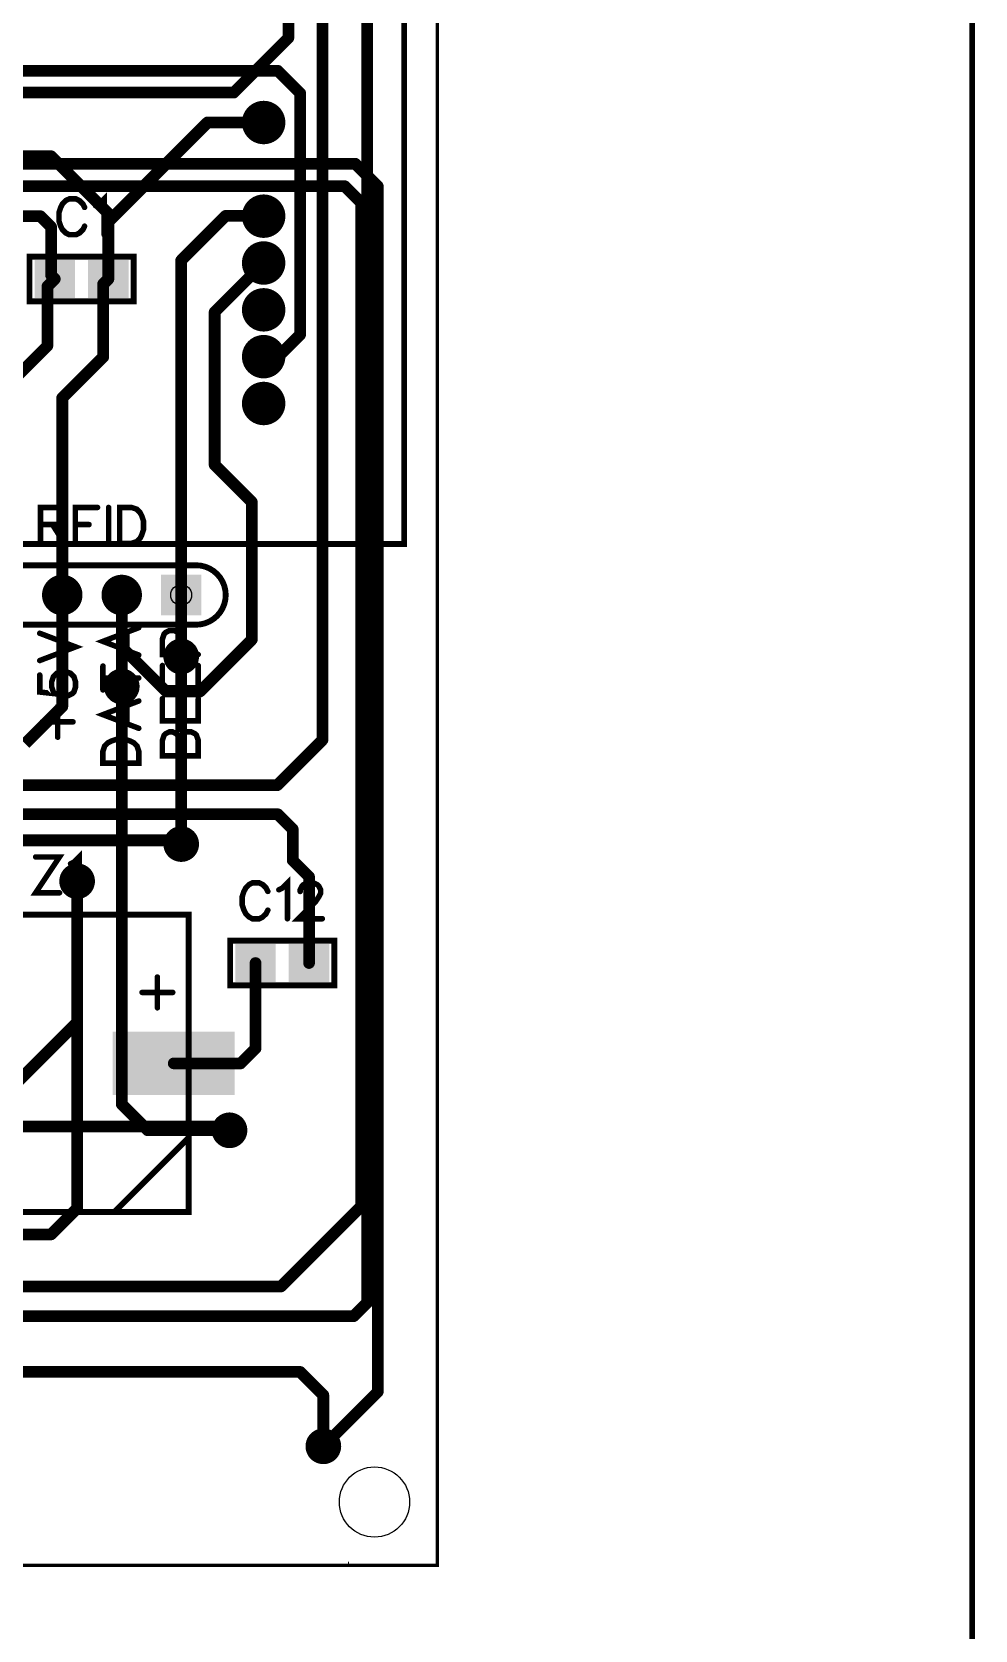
# Model space of a CAD drawing. Extents: x -88 to 103, y -135 to 135.
# Drawn here: x 62.7 to 103, y -2.8 to 65.5 of the extents above; entities that cross this region are included whole.
import ezdxf

# ---------------------------------------------------------------- set-up
doc = ezdxf.new("R2010")
doc.units = 0
for name, color, linetype in [('Board_Outline', 13, 'CONTINUOUS'), ('Bottom', 6, 'CONTINUOUS'), ('Bottom_Mask', 10, 'CONTINUOUS'), ('Bottom_Silk', 11, 'CONTINUOUS'), ('Drill_Bottom', 8, 'CONTINUOUS'), ('Drill_Top', 7, 'CONTINUOUS'), ('Top', 5, 'CONTINUOUS'), ('Top_Assy', 1, 'CONTINUOUS'), ('Top_Mask', 3, 'CONTINUOUS'), ('Top_Paste', 4, 'CONTINUOUS'), ('Top_Silk', 2, 'CONTINUOUS')]:
    doc.layers.add(name, color=color, linetype=linetype)

msp = doc.modelspace()

# ---------------------------------------------------------------- linework, layer by layer
at = {"layer": 'Board_Outline', "linetype": 'CONTINUOUS', "const_width": 0.14}
msp.add_lwpolyline([(-0.0005, 0), (79.9995, 0), (79.9995, 110), (-0.0005, 110), (-0.0005, 0)], dxfattribs=at)
at = {"layer": 'Bottom', "linetype": 'CONTINUOUS', "const_width": 0.5}
for points in [[(73.6402, 65.226), (73.6402, 68.7188)], [(71.3088, 62.8945), (73.6402, 65.226)], [(43.2521, 62.8945), (71.3088, 62.8945)], [(52.4407, 59.8549), (76.4984, 59.8549)], [(76.4984, 59.8549), (77.4588, 58.8945)], [(46.8428, 58.8945), (76.0528, 58.8945)], [(76.0528, 58.8945), (76.7558, 58.1915)], [(77.4588, 58.8945), (77.4588, 7.4049)], [(76.7558, 58.1915), (76.7558, 15.3373)], [(69.063, 30.8006), (69.063, 38.8126)], [(66.523, 37.5301), (66.523, 19.6867)], [(64.6176, 29.213), (64.6176, 15.2415)], [(66.523, 19.6867), (67.6341, 18.5756)], [(67.6341, 18.5756), (71.127, 18.5756)], [(64.6176, 15.2415), (63.5062, 14.1301)], [(76.7558, 15.3373), (73.3259, 11.9074)], [(63.5062, 14.1301), (61.4422, 14.1301)], [(73.3259, 11.9074), (44.6203, 11.9074)], [(77.4588, 7.4049), (75.1344, 5.0804)]]:
    msp.add_lwpolyline(points, dxfattribs=at)
at = {"layer": 'Bottom', "linetype": 'CONTINUOUS'}
for points, const_width in [([(73.5152, 65.226, 1), (73.7652, 65.226, 1), (73.5152, 65.226, 1)], 0.25), ([(73.5152, 65.226, 1), (73.7652, 65.226, 1), (73.5152, 65.226, 1)], 0.25), ([(71.1838, 62.8945, 1), (71.4338, 62.8945, 1), (71.1838, 62.8945, 1)], 0.25), ([(71.1838, 62.8945, 1), (71.4338, 62.8945, 1), (71.1838, 62.8945, 1)], 0.25), ([(72.9974, 61.616, 1), (72.172, 61.616, 1), (72.9974, 61.616, 1)], 0.8255), ([(76.3734, 59.8549, 1), (76.6234, 59.8549, 1), (76.3734, 59.8549, 1)], 0.25), ([(76.3734, 59.8549, 1), (76.6234, 59.8549, 1), (76.3734, 59.8549, 1)], 0.25), ([(75.9278, 58.8945, 1), (76.1778, 58.8945, 1), (75.9278, 58.8945, 1)], 0.25), ([(75.9278, 58.8945, 1), (76.1778, 58.8945, 1), (75.9278, 58.8945, 1)], 0.25), ([(77.3338, 58.8945, 1), (77.5838, 58.8945, 1), (77.3338, 58.8945, 1)], 0.25), ([(77.3338, 58.8945, 1), (77.5838, 58.8945, 1), (77.3338, 58.8945, 1)], 0.25), ([(72.9974, 57.616, 1), (72.172, 57.616, 1), (72.9974, 57.616, 1)], 0.8255), ([(76.6308, 58.1915, 1), (76.8808, 58.1915, 1), (76.6308, 58.1915, 1)], 0.25), ([(76.6308, 58.1915, 1), (76.8808, 58.1915, 1), (76.6308, 58.1915, 1)], 0.25), ([(72.9974, 55.616, 1), (72.172, 55.616, 1), (72.9974, 55.616, 1)], 0.8255), ([(72.9974, 53.616, 1), (72.172, 53.616, 1), (72.9974, 53.616, 1)], 0.8255), ([(72.9974, 51.616, 1), (72.172, 51.616, 1), (72.9974, 51.616, 1)], 0.8255), ([(72.9974, 49.616, 1), (72.172, 49.616, 1), (72.9974, 49.616, 1)], 0.8255), ([(64.364, 41.438, 1), (63.602, 41.438, 1), (64.364, 41.438, 1)], 0.762), ([(66.904, 41.438, 1), (66.142, 41.438, 1), (66.904, 41.438, 1)], 0.762), ([(68.682, 38.8126, 1), (69.444, 38.8126, 1), (68.682, 38.8126, 1)], 0.762), ([(68.938, 38.8126, 1), (69.188, 38.8126, 1), (68.938, 38.8126, 1)], 0.25), ([(66.142, 37.5301, 1), (66.904, 37.5301, 1), (66.142, 37.5301, 1)], 0.762), ([(66.398, 37.5301, 1), (66.648, 37.5301, 1), (66.398, 37.5301, 1)], 0.25), ([(69.444, 30.8006, 1), (68.682, 30.8006, 1), (69.444, 30.8006, 1)], 0.762), ([(68.938, 30.8006, 1), (69.188, 30.8006, 1), (68.938, 30.8006, 1)], 0.25), ([(64.9986, 29.213, 1), (64.2366, 29.213, 1), (64.9986, 29.213, 1)], 0.762), ([(64.4926, 29.213, 1), (64.7426, 29.213, 1), (64.4926, 29.213, 1)], 0.25), ([(66.398, 19.6867, 1), (66.648, 19.6867, 1), (66.398, 19.6867, 1)], 0.25), ([(66.398, 19.6867, 1), (66.648, 19.6867, 1), (66.398, 19.6867, 1)], 0.25), ([(71.508, 18.5756, 1), (70.746, 18.5756, 1), (71.508, 18.5756, 1)], 0.762), ([(67.5091, 18.5756, 1), (67.7591, 18.5756, 1), (67.5091, 18.5756, 1)], 0.25), ([(67.5091, 18.5756, 1), (67.7591, 18.5756, 1), (67.5091, 18.5756, 1)], 0.25), ([(71.002, 18.5756, 1), (71.252, 18.5756, 1), (71.002, 18.5756, 1)], 0.25), ([(64.4926, 15.2415, 1), (64.7426, 15.2415, 1), (64.4926, 15.2415, 1)], 0.25), ([(64.4926, 15.2415, 1), (64.7426, 15.2415, 1), (64.4926, 15.2415, 1)], 0.25), ([(76.6308, 15.3373, 1), (76.8808, 15.3373, 1), (76.6308, 15.3373, 1)], 0.25), ([(76.6308, 15.3373, 1), (76.8808, 15.3373, 1), (76.6308, 15.3373, 1)], 0.25), ([(63.3812, 14.1301, 1), (63.6312, 14.1301, 1), (63.3812, 14.1301, 1)], 0.25), ([(63.3812, 14.1301, 1), (63.6312, 14.1301, 1), (63.3812, 14.1301, 1)], 0.25), ([(73.2009, 11.9074, 1), (73.4509, 11.9074, 1), (73.2009, 11.9074, 1)], 0.25), ([(73.2009, 11.9074, 1), (73.4509, 11.9074, 1), (73.2009, 11.9074, 1)], 0.25), ([(77.3338, 7.4049, 1), (77.5838, 7.4049, 1), (77.3338, 7.4049, 1)], 0.25), ([(77.3338, 7.4049, 1), (77.5838, 7.4049, 1), (77.3338, 7.4049, 1)], 0.25), ([(75.5154, 5.0804, 1), (74.7534, 5.0804, 1), (75.5154, 5.0804, 1)], 0.762), ([(75.0094, 5.0804, 1), (75.2594, 5.0804, 1), (75.0094, 5.0804, 1)], 0.25)]:
    msp.add_lwpolyline(points, format="xyb", dxfattribs=dict(at, const_width=const_width))
at = {"layer": 'Bottom'}
msp.add_solid([(68.301, 42.2), (69.825, 42.2), (68.301, 40.676), (69.825, 40.676)], dxfattribs=at)
at = {"layer": 'Bottom_Mask', "linetype": 'CONTINUOUS'}
for points, const_width in [([(73.0485, 61.616, 1), (72.1209, 61.616, 1), (73.0485, 61.616, 1)], 0.9275), ([(72.1209, 61.616, 1), (73.0485, 61.616, 1), (72.1209, 61.616, 1)], 0.9275), ([(73.0485, 57.616, 1), (72.1209, 57.616, 1), (73.0485, 57.616, 1)], 0.9275), ([(72.1209, 57.616, 1), (73.0485, 57.616, 1), (72.1209, 57.616, 1)], 0.9275), ([(73.0485, 55.616, 1), (72.1209, 55.616, 1), (73.0485, 55.616, 1)], 0.9275), ([(72.1209, 55.616, 1), (73.0485, 55.616, 1), (72.1209, 55.616, 1)], 0.9275), ([(73.0485, 53.616, 1), (72.1209, 53.616, 1), (73.0485, 53.616, 1)], 0.9275), ([(72.1209, 53.616, 1), (73.0485, 53.616, 1), (72.1209, 53.616, 1)], 0.9275), ([(73.0485, 51.616, 1), (72.1209, 51.616, 1), (73.0485, 51.616, 1)], 0.9275), ([(72.1209, 51.616, 1), (73.0485, 51.616, 1), (72.1209, 51.616, 1)], 0.9275), ([(73.0485, 49.616, 1), (72.1209, 49.616, 1), (73.0485, 49.616, 1)], 0.9275), ([(72.1209, 49.616, 1), (73.0485, 49.616, 1), (72.1209, 49.616, 1)], 0.9275), ([(64.415, 41.438, 1), (63.551, 41.438, 1), (64.415, 41.438, 1)], 0.864), ([(63.551, 41.438, 1), (64.415, 41.438, 1), (63.551, 41.438, 1)], 0.864), ([(66.955, 41.438, 1), (66.091, 41.438, 1), (66.955, 41.438, 1)], 0.864), ([(66.091, 41.438, 1), (66.955, 41.438, 1), (66.091, 41.438, 1)], 0.864)]:
    msp.add_lwpolyline(points, format="xyb", dxfattribs=dict(at, const_width=const_width))
at = {"layer": 'Bottom_Mask'}
msp.add_solid([(68.199, 42.302), (69.927, 42.302), (68.199, 40.574), (69.927, 40.574)], dxfattribs=at)
at = {"layer": 'Bottom_Silk', "linetype": 'CONTINUOUS', "const_width": 0.25}
msp.add_lwpolyline([(78.5847, 68.616), (52.5847, 68.616), (52.5847, 43.616), (78.5847, 43.616), (78.5847, 68.616)], dxfattribs=at)
at = {"layer": 'Drill_Bottom'}
for centre, radius in [((72.5847, 61.616), 0.4445), ((72.5847, 57.616), 0.4445), ((72.5847, 55.616), 0.4445), ((72.5847, 53.616), 0.4445), ((72.5847, 51.616), 0.4445), ((72.5847, 49.616), 0.4445), ((63.983, 41.438), 0.4445), ((66.523, 41.438), 0.4445), ((69.063, 41.438), 0.4445), ((69.063, 38.8126), 0.254), ((66.523, 37.5301), 0.254), ((69.063, 30.8006), 0.254), ((64.6176, 29.213), 0.254), ((71.127, 18.5756), 0.254), ((75.1344, 5.0804), 0.254), ((77.3186, 2.6991), 1.5)]:
    msp.add_circle(centre, radius, dxfattribs=at)
at = {"layer": 'Drill_Top'}
for centre, radius in [((72.5847, 61.616), 0.4445), ((72.5847, 57.616), 0.4445), ((72.5847, 55.616), 0.4445), ((72.5847, 53.616), 0.4445), ((72.5847, 51.616), 0.4445), ((72.5847, 49.616), 0.4445), ((63.983, 41.438), 0.4445), ((66.523, 41.438), 0.4445), ((69.063, 41.438), 0.4445), ((69.063, 38.8126), 0.254), ((66.523, 37.5301), 0.254), ((69.063, 30.8006), 0.254), ((64.6176, 29.213), 0.254), ((71.127, 18.5756), 0.254), ((75.1344, 5.0804), 0.254), ((77.3186, 2.6991), 1.5)]:
    msp.add_circle(centre, radius, dxfattribs=at)
at = {"layer": 'Top', "linetype": 'CONTINUOUS'}
for points, const_width in [([(75.0962, 80.9843), (75.0962, 35.2464)], 0.5), ([(77.0014, 70.016), (77.0014, 11.2069)], 0.5), ([(73.191, 63.8241), (57.1555, 63.8241)], 0.5), ([(74.1436, 62.8715), (73.191, 63.8241)], 0.5), ([(74.1436, 52.5517), (74.1436, 62.8715)], 0.5), ([(65.951, 57.3779), (70.189, 61.616)], 0.508), ([(70.189, 61.616), (72.5847, 61.616)], 0.508), ([(56.6792, 60.1725), (63.5062, 60.1725)], 0.508), ([(63.5062, 60.1725), (65.951, 57.7277)], 0.508), ([(63.0461, 57.616), (57.5847, 57.616)], 0.5), ([(63.5062, 57.1559), (63.0461, 57.616)], 0.5), ([(63.5062, 55.0919), (63.5062, 57.1559)], 0.5), ([(65.951, 57.7277), (65.951, 57.3779)], 0.508), ([(65.951, 57.3779), (65.951, 57.3779)], 0.508), ([(65.951, 57.3779), (65.951, 54.9332)], 0.508), ([(69.063, 55.727), (70.9682, 57.6322)], 0.5), ([(70.9682, 57.6322), (72.5685, 57.6322)], 0.5), ([(72.5685, 57.6322), (72.5847, 57.616)], 0.5), ([(69.063, 41.438), (69.063, 55.727)], 0.5), ([(63.665, 54.9332), (63.5062, 55.0919)], 0.5), ([(70.4919, 53.5232), (72.5847, 55.616)], 0.5), ([(63.3474, 54.6156), (63.665, 54.9332)], 0.5), ([(63.3474, 52.0754), (63.3474, 54.6156)], 0.5), ([(65.951, 54.9332), (65.7289, 54.7111)], 0.508), ([(65.7289, 54.7111), (65.7289, 51.5991)], 0.508), ([(70.4919, 46.9948), (70.4919, 53.5232)], 0.5), ([(73.2079, 51.616), (74.1436, 52.5517)], 0.5), ([(61.443, 50.171), (63.3474, 52.0754)], 0.5), ([(65.7289, 51.5991), (63.983, 49.8532)], 0.508), ([(72.5847, 51.616), (73.2079, 51.616)], 0.5), ([(63.983, 49.8532), (63.983, 41.438)], 0.508), ([(72.0796, 45.4072), (70.4919, 46.9948)], 0.5), ([(72.0796, 39.5328), (72.0796, 45.4072)], 0.5), ([(63.983, 41.438), (63.983, 36.6755)], 0.508), ([(66.523, 41.438), (66.523, 37.5301)], 0.5), ([(66.523, 41.438), (66.523, 39.215)], 0.5), ([(69.063, 38.8126), (69.063, 41.438)], 0.5), ([(69.8569, 37.3101), (72.0796, 39.5328)], 0.5), ([(66.523, 39.215), (68.428, 37.3101)], 0.5), ([(68.428, 37.3101), (69.8569, 37.3101)], 0.5), ([(63.983, 36.6755), (62.3948, 35.0873)], 0.508), ([(75.0962, 35.2464), (73.1602, 33.3105)], 0.5), ([(73.1602, 33.3105), (44.9305, 33.3105)], 0.5), ([(59.3783, 32.0708), (73.191, 32.0708)], 0.5), ([(73.191, 32.0708), (73.826, 31.4357)], 0.5), ([(73.826, 31.4357), (73.826, 30.102)], 0.5), ([(69.063, 30.9594), (60.1721, 30.9594)], 0.5), ([(69.063, 30.8006), (69.063, 30.9594)], 0.5), ([(73.826, 30.102), (74.5244, 29.4037)], 0.5), ([(64.6176, 29.213), (64.6176, 23.1798)], 0.5), ([(74.5244, 29.4037), (74.5244, 25.7201)], 0.5), ([(72.2384, 22.0685), (72.2384, 25.7201)], 0.5), ([(64.6176, 23.1798), (60.9659, 19.5282)], 0.5), ([(71.6033, 21.4334), (72.2384, 22.0685)], 0.5), ([(68.7443, 21.4334), (71.6033, 21.4334)], 0.5), ([(6.5332, 18.7344), (71.127, 18.7344)], 0.5), ([(71.127, 18.7344), (71.127, 18.5756)], 0.5), ([(77.0014, 11.2069), (76.4317, 10.6373)], 0.5), ([(76.4317, 10.6373), (28.5534, 10.6373)], 0.5), ([(74.1436, 8.2558), (54.139, 8.2558)], 0.5), ([(75.1344, 7.265), (74.1436, 8.2558)], 0.5), ([(75.1344, 5.0804), (75.1344, 7.265)], 0.5)]:
    msp.add_lwpolyline(points, dxfattribs=dict(at, const_width=const_width))
for points, const_width in [([(73.066, 63.8241, 1), (73.316, 63.8241, 1), (73.066, 63.8241, 1)], 0.25), ([(73.066, 63.8241, 1), (73.316, 63.8241, 1), (73.066, 63.8241, 1)], 0.25), ([(74.0186, 62.8715, 1), (74.2686, 62.8715, 1), (74.0186, 62.8715, 1)], 0.25), ([(74.0186, 62.8715, 1), (74.2686, 62.8715, 1), (74.0186, 62.8715, 1)], 0.25), ([(72.9974, 61.616, 1), (72.172, 61.616, 1), (72.9974, 61.616, 1)], 0.8255), ([(70.062, 61.616, 1), (70.316, 61.616, 1), (70.062, 61.616, 1)], 0.254), ([(70.062, 61.616, 1), (70.316, 61.616, 1), (70.062, 61.616, 1)], 0.254), ([(72.4577, 61.616, 1), (72.7117, 61.616, 1), (72.4577, 61.616, 1)], 0.254), ([(63.3792, 60.1725, 1), (63.6332, 60.1725, 1), (63.3792, 60.1725, 1)], 0.254), ([(63.3792, 60.1725, 1), (63.6332, 60.1725, 1), (63.3792, 60.1725, 1)], 0.254), ([(72.9974, 57.616, 1), (72.172, 57.616, 1), (72.9974, 57.616, 1)], 0.8255), ([(62.9211, 57.616, 1), (63.1711, 57.616, 1), (62.9211, 57.616, 1)], 0.25), ([(62.9211, 57.616, 1), (63.1711, 57.616, 1), (62.9211, 57.616, 1)], 0.25), ([(63.3812, 57.1559, 1), (63.6312, 57.1559, 1), (63.3812, 57.1559, 1)], 0.25), ([(63.3812, 57.1559, 1), (63.6312, 57.1559, 1), (63.3812, 57.1559, 1)], 0.25), ([(65.824, 57.7277, 1), (66.078, 57.7277, 1), (65.824, 57.7277, 1)], 0.254), ([(65.824, 57.7277, 1), (66.078, 57.7277, 1), (65.824, 57.7277, 1)], 0.254), ([(65.824, 57.3779, 1), (66.078, 57.3779, 1), (65.824, 57.3779, 1)], 0.254), ([(65.824, 57.3779, 1), (66.078, 57.3779, 1), (65.824, 57.3779, 1)], 0.254), ([(65.824, 57.3779, 1), (66.078, 57.3779, 1), (65.824, 57.3779, 1)], 0.254), ([(65.824, 57.3779, 1), (66.078, 57.3779, 1), (65.824, 57.3779, 1)], 0.254), ([(70.8432, 57.6322, 1), (71.0932, 57.6322, 1), (70.8432, 57.6322, 1)], 0.25), ([(70.8432, 57.6322, 1), (71.0932, 57.6322, 1), (70.8432, 57.6322, 1)], 0.25), ([(72.4435, 57.6322, 1), (72.6935, 57.6322, 1), (72.4435, 57.6322, 1)], 0.25), ([(72.4435, 57.6322, 1), (72.6935, 57.6322, 1), (72.4435, 57.6322, 1)], 0.25), ([(72.4597, 57.616, 1), (72.7097, 57.616, 1), (72.4597, 57.616, 1)], 0.25), ([(68.938, 55.727, 1), (69.188, 55.727, 1), (68.938, 55.727, 1)], 0.25), ([(68.938, 55.727, 1), (69.188, 55.727, 1), (68.938, 55.727, 1)], 0.25), ([(72.9974, 55.616, 1), (72.172, 55.616, 1), (72.9974, 55.616, 1)], 0.8255), ([(63.3812, 55.0919, 1), (63.6312, 55.0919, 1), (63.3812, 55.0919, 1)], 0.25), ([(63.3812, 55.0919, 1), (63.6312, 55.0919, 1), (63.3812, 55.0919, 1)], 0.25), ([(72.4597, 55.616, 1), (72.7097, 55.616, 1), (72.4597, 55.616, 1)], 0.25), ([(63.2224, 54.6156, 1), (63.4724, 54.6156, 1), (63.2224, 54.6156, 1)], 0.25), ([(63.2224, 54.6156, 1), (63.4724, 54.6156, 1), (63.2224, 54.6156, 1)], 0.25), ([(63.54, 54.9332, 1), (63.79, 54.9332, 1), (63.54, 54.9332, 1)], 0.25), ([(63.54, 54.9332, 1), (63.79, 54.9332, 1), (63.54, 54.9332, 1)], 0.25), ([(65.6019, 54.7111, 1), (65.8559, 54.7111, 1), (65.6019, 54.7111, 1)], 0.254), ([(65.6019, 54.7111, 1), (65.8559, 54.7111, 1), (65.6019, 54.7111, 1)], 0.254), ([(65.824, 54.9332, 1), (66.078, 54.9332, 1), (65.824, 54.9332, 1)], 0.254), ([(65.824, 54.9332, 1), (66.078, 54.9332, 1), (65.824, 54.9332, 1)], 0.254), ([(72.9974, 53.616, 1), (72.172, 53.616, 1), (72.9974, 53.616, 1)], 0.8255), ([(70.3669, 53.5232, 1), (70.6169, 53.5232, 1), (70.3669, 53.5232, 1)], 0.25), ([(70.3669, 53.5232, 1), (70.6169, 53.5232, 1), (70.3669, 53.5232, 1)], 0.25), ([(74.0186, 52.5517, 1), (74.2686, 52.5517, 1), (74.0186, 52.5517, 1)], 0.25), ([(74.0186, 52.5517, 1), (74.2686, 52.5517, 1), (74.0186, 52.5517, 1)], 0.25), ([(63.2224, 52.0754, 1), (63.4724, 52.0754, 1), (63.2224, 52.0754, 1)], 0.25), ([(63.2224, 52.0754, 1), (63.4724, 52.0754, 1), (63.2224, 52.0754, 1)], 0.25), ([(72.9974, 51.616, 1), (72.172, 51.616, 1), (72.9974, 51.616, 1)], 0.8255), ([(65.6019, 51.5991, 1), (65.8559, 51.5991, 1), (65.6019, 51.5991, 1)], 0.254), ([(65.6019, 51.5991, 1), (65.8559, 51.5991, 1), (65.6019, 51.5991, 1)], 0.254), ([(72.4597, 51.616, 1), (72.7097, 51.616, 1), (72.4597, 51.616, 1)], 0.25), ([(73.0829, 51.616, 1), (73.3329, 51.616, 1), (73.0829, 51.616, 1)], 0.25), ([(73.0829, 51.616, 1), (73.3329, 51.616, 1), (73.0829, 51.616, 1)], 0.25), ([(63.856, 49.8532, 1), (64.11, 49.8532, 1), (63.856, 49.8532, 1)], 0.254), ([(63.856, 49.8532, 1), (64.11, 49.8532, 1), (63.856, 49.8532, 1)], 0.254), ([(72.9974, 49.616, 1), (72.172, 49.616, 1), (72.9974, 49.616, 1)], 0.8255), ([(70.3669, 46.9948, 1), (70.6169, 46.9948, 1), (70.3669, 46.9948, 1)], 0.25), ([(70.3669, 46.9948, 1), (70.6169, 46.9948, 1), (70.3669, 46.9948, 1)], 0.25), ([(71.9546, 45.4072, 1), (72.2046, 45.4072, 1), (71.9546, 45.4072, 1)], 0.25), ([(71.9546, 45.4072, 1), (72.2046, 45.4072, 1), (71.9546, 45.4072, 1)], 0.25), ([(64.364, 41.438, 1), (63.602, 41.438, 1), (64.364, 41.438, 1)], 0.762), ([(63.856, 41.438, 1), (64.11, 41.438, 1), (63.856, 41.438, 1)], 0.254), ([(63.856, 41.438, 1), (64.11, 41.438, 1), (63.856, 41.438, 1)], 0.254), ([(66.904, 41.438, 1), (66.142, 41.438, 1), (66.904, 41.438, 1)], 0.762), ([(66.398, 41.438, 1), (66.648, 41.438, 1), (66.398, 41.438, 1)], 0.25), ([(66.398, 41.438, 1), (66.648, 41.438, 1), (66.398, 41.438, 1)], 0.25), ([(68.938, 41.438, 1), (69.188, 41.438, 1), (68.938, 41.438, 1)], 0.25), ([(68.938, 41.438, 1), (69.188, 41.438, 1), (68.938, 41.438, 1)], 0.25), ([(71.9546, 39.5328, 1), (72.2046, 39.5328, 1), (71.9546, 39.5328, 1)], 0.25), ([(71.9546, 39.5328, 1), (72.2046, 39.5328, 1), (71.9546, 39.5328, 1)], 0.25), ([(66.398, 39.215, 1), (66.648, 39.215, 1), (66.398, 39.215, 1)], 0.25), ([(66.398, 39.215, 1), (66.648, 39.215, 1), (66.398, 39.215, 1)], 0.25), ([(68.682, 38.8126, 1), (69.444, 38.8126, 1), (68.682, 38.8126, 1)], 0.762), ([(68.938, 38.8126, 1), (69.188, 38.8126, 1), (68.938, 38.8126, 1)], 0.25), ([(66.142, 37.5301, 1), (66.904, 37.5301, 1), (66.142, 37.5301, 1)], 0.762), ([(66.398, 37.5301, 1), (66.648, 37.5301, 1), (66.398, 37.5301, 1)], 0.25), ([(68.303, 37.3101, 1), (68.553, 37.3101, 1), (68.303, 37.3101, 1)], 0.25), ([(68.303, 37.3101, 1), (68.553, 37.3101, 1), (68.303, 37.3101, 1)], 0.25), ([(69.7319, 37.3101, 1), (69.9819, 37.3101, 1), (69.7319, 37.3101, 1)], 0.25), ([(69.7319, 37.3101, 1), (69.9819, 37.3101, 1), (69.7319, 37.3101, 1)], 0.25), ([(63.856, 36.6755, 1), (64.11, 36.6755, 1), (63.856, 36.6755, 1)], 0.254), ([(63.856, 36.6755, 1), (64.11, 36.6755, 1), (63.856, 36.6755, 1)], 0.254), ([(74.9712, 35.2464, 1), (75.2212, 35.2464, 1), (74.9712, 35.2464, 1)], 0.25), ([(74.9712, 35.2464, 1), (75.2212, 35.2464, 1), (74.9712, 35.2464, 1)], 0.25), ([(73.0352, 33.3105, 1), (73.2852, 33.3105, 1), (73.0352, 33.3105, 1)], 0.25), ([(73.0352, 33.3105, 1), (73.2852, 33.3105, 1), (73.0352, 33.3105, 1)], 0.25), ([(73.066, 32.0708, 1), (73.316, 32.0708, 1), (73.066, 32.0708, 1)], 0.25), ([(73.066, 32.0708, 1), (73.316, 32.0708, 1), (73.066, 32.0708, 1)], 0.25), ([(69.444, 30.8006, 1), (68.682, 30.8006, 1), (69.444, 30.8006, 1)], 0.762), ([(73.701, 31.4357, 1), (73.951, 31.4357, 1), (73.701, 31.4357, 1)], 0.25), ([(73.701, 31.4357, 1), (73.951, 31.4357, 1), (73.701, 31.4357, 1)], 0.25), ([(68.938, 30.9594, 1), (69.188, 30.9594, 1), (68.938, 30.9594, 1)], 0.25), ([(68.938, 30.9594, 1), (69.188, 30.9594, 1), (68.938, 30.9594, 1)], 0.25), ([(68.938, 30.8006, 1), (69.188, 30.8006, 1), (68.938, 30.8006, 1)], 0.25), ([(73.701, 30.102, 1), (73.951, 30.102, 1), (73.701, 30.102, 1)], 0.25), ([(73.701, 30.102, 1), (73.951, 30.102, 1), (73.701, 30.102, 1)], 0.25), ([(64.9986, 29.213, 1), (64.2366, 29.213, 1), (64.9986, 29.213, 1)], 0.762), ([(64.4926, 29.213, 1), (64.7426, 29.213, 1), (64.4926, 29.213, 1)], 0.25), ([(74.3994, 29.4037, 1), (74.6494, 29.4037, 1), (74.3994, 29.4037, 1)], 0.25), ([(74.3994, 29.4037, 1), (74.6494, 29.4037, 1), (74.3994, 29.4037, 1)], 0.25), ([(72.1134, 25.7201, 1), (72.3634, 25.7201, 1), (72.1134, 25.7201, 1)], 0.25), ([(74.3994, 25.7201, 1), (74.6494, 25.7201, 1), (74.3994, 25.7201, 1)], 0.25), ([(64.4926, 23.1798, 1), (64.7426, 23.1798, 1), (64.4926, 23.1798, 1)], 0.25), ([(64.4926, 23.1798, 1), (64.7426, 23.1798, 1), (64.4926, 23.1798, 1)], 0.25), ([(72.1134, 22.0685, 1), (72.3634, 22.0685, 1), (72.1134, 22.0685, 1)], 0.25), ([(72.1134, 22.0685, 1), (72.3634, 22.0685, 1), (72.1134, 22.0685, 1)], 0.25), ([(68.6193, 21.4334, 1), (68.8693, 21.4334, 1), (68.6193, 21.4334, 1)], 0.25), ([(71.4783, 21.4334, 1), (71.7283, 21.4334, 1), (71.4783, 21.4334, 1)], 0.25), ([(71.4783, 21.4334, 1), (71.7283, 21.4334, 1), (71.4783, 21.4334, 1)], 0.25), ([(71.508, 18.5756, 1), (70.746, 18.5756, 1), (71.508, 18.5756, 1)], 0.762), ([(71.002, 18.7344, 1), (71.252, 18.7344, 1), (71.002, 18.7344, 1)], 0.25), ([(71.002, 18.7344, 1), (71.252, 18.7344, 1), (71.002, 18.7344, 1)], 0.25), ([(71.002, 18.5756, 1), (71.252, 18.5756, 1), (71.002, 18.5756, 1)], 0.25), ([(76.8764, 11.2069, 1), (77.1264, 11.2069, 1), (76.8764, 11.2069, 1)], 0.25), ([(76.8764, 11.2069, 1), (77.1264, 11.2069, 1), (76.8764, 11.2069, 1)], 0.25), ([(76.3067, 10.6373, 1), (76.5567, 10.6373, 1), (76.3067, 10.6373, 1)], 0.25), ([(76.3067, 10.6373, 1), (76.5567, 10.6373, 1), (76.3067, 10.6373, 1)], 0.25), ([(74.0186, 8.2558, 1), (74.2686, 8.2558, 1), (74.0186, 8.2558, 1)], 0.25), ([(74.0186, 8.2558, 1), (74.2686, 8.2558, 1), (74.0186, 8.2558, 1)], 0.25), ([(75.0094, 7.265, 1), (75.2594, 7.265, 1), (75.0094, 7.265, 1)], 0.25), ([(75.0094, 7.265, 1), (75.2594, 7.265, 1), (75.0094, 7.265, 1)], 0.25), ([(75.5154, 5.0804, 1), (74.7534, 5.0804, 1), (75.5154, 5.0804, 1)], 0.762), ([(75.0094, 5.0804, 1), (75.2594, 5.0804, 1), (75.0094, 5.0804, 1)], 0.25)]:
    msp.add_lwpolyline(points, format="xyb", dxfattribs=dict(at, const_width=const_width))
at = {"layer": 'Top'}
for points in [[(62.903, 55.6443), (64.427, 55.6443), (62.903, 54.222), (64.427, 54.222)], [(65.189, 55.6443), (66.713, 55.6443), (65.189, 54.222), (66.713, 54.222)], [(68.301, 42.2), (69.825, 42.2), (68.301, 40.676), (69.825, 40.676)], [(71.4764, 26.4313), (73.0004, 26.4313), (71.4764, 25.0089), (73.0004, 25.0089)], [(73.7624, 26.4313), (75.2864, 26.4313), (73.7624, 25.0089), (75.2864, 25.0089)], [(66.2443, 22.6834), (71.2443, 22.6834), (66.2443, 20.1834), (71.2443, 20.1834)]]:
    msp.add_solid(points, dxfattribs=at)
at = {"layer": 'Top_Assy', "linetype": 'CONTINUOUS', "const_width": 0.25}
msp.add_lwpolyline([(102.845, -134.735), (-87.845, -134.735), (-87.845, 134.735), (102.845, 134.735), (102.845, -134.735)], dxfattribs=at)
at = {"layer": 'Top_Mask', "linetype": 'CONTINUOUS'}
for points, const_width in [([(73.0485, 61.616, 1), (72.1209, 61.616, 1), (73.0485, 61.616, 1)], 0.9275), ([(72.1209, 61.616, 1), (73.0485, 61.616, 1), (72.1209, 61.616, 1)], 0.9275), ([(73.0485, 57.616, 1), (72.1209, 57.616, 1), (73.0485, 57.616, 1)], 0.9275), ([(72.1209, 57.616, 1), (73.0485, 57.616, 1), (72.1209, 57.616, 1)], 0.9275), ([(73.0485, 55.616, 1), (72.1209, 55.616, 1), (73.0485, 55.616, 1)], 0.9275), ([(72.1209, 55.616, 1), (73.0485, 55.616, 1), (72.1209, 55.616, 1)], 0.9275), ([(73.0485, 53.616, 1), (72.1209, 53.616, 1), (73.0485, 53.616, 1)], 0.9275), ([(72.1209, 53.616, 1), (73.0485, 53.616, 1), (72.1209, 53.616, 1)], 0.9275), ([(73.0485, 51.616, 1), (72.1209, 51.616, 1), (73.0485, 51.616, 1)], 0.9275), ([(72.1209, 51.616, 1), (73.0485, 51.616, 1), (72.1209, 51.616, 1)], 0.9275), ([(73.0485, 49.616, 1), (72.1209, 49.616, 1), (73.0485, 49.616, 1)], 0.9275), ([(72.1209, 49.616, 1), (73.0485, 49.616, 1), (72.1209, 49.616, 1)], 0.9275), ([(64.415, 41.438, 1), (63.551, 41.438, 1), (64.415, 41.438, 1)], 0.864), ([(63.551, 41.438, 1), (64.415, 41.438, 1), (63.551, 41.438, 1)], 0.864), ([(66.955, 41.438, 1), (66.091, 41.438, 1), (66.955, 41.438, 1)], 0.864), ([(66.091, 41.438, 1), (66.955, 41.438, 1), (66.091, 41.438, 1)], 0.864)]:
    msp.add_lwpolyline(points, format="xyb", dxfattribs=dict(at, const_width=const_width))
at = {"layer": 'Top_Mask'}
for points in [[(62.801, 55.7463), (64.529, 55.7463), (62.801, 54.12), (64.529, 54.12)], [(65.087, 55.7463), (66.815, 55.7463), (65.087, 54.12), (66.815, 54.12)], [(68.199, 42.302), (69.927, 42.302), (68.199, 40.574), (69.927, 40.574)], [(71.3744, 26.5333), (73.1024, 26.5333), (71.3744, 24.9069), (73.1024, 24.9069)], [(73.6604, 26.5333), (75.3884, 26.5333), (73.6604, 24.9069), (75.3884, 24.9069)], [(66.1423, 22.7854), (71.3463, 22.7854), (66.1423, 20.0814), (71.3463, 20.0814)]]:
    msp.add_solid(points, dxfattribs=at)
at = {"layer": 'Top_Paste'}
for points in [[(62.903, 55.6443), (64.427, 55.6443), (62.903, 54.222), (64.427, 54.222)], [(65.189, 55.6443), (66.713, 55.6443), (65.189, 54.222), (66.713, 54.222)], [(71.4764, 26.4313), (73.0004, 26.4313), (71.4764, 25.0089), (73.0004, 25.0089)], [(73.7624, 26.4313), (75.2864, 26.4313), (73.7624, 25.0089), (75.2864, 25.0089)], [(66.2443, 22.6834), (71.2443, 22.6834), (66.2443, 20.1834), (71.2443, 20.1834)]]:
    msp.add_solid(points, dxfattribs=at)
at = {"layer": 'Top_Silk', "linetype": 'CONTINUOUS'}
for points, const_width in [([(64.9365, 57.9904), (64.8641, 58.1353), (64.7175, 58.2819), (64.5727, 58.3543), (64.2812, 58.3543), (64.1347, 58.2819), (63.9898, 58.1353), (63.9157, 57.9904), (63.8432, 57.7714), (63.8432, 57.4059), (63.9157, 57.1885), (63.9898, 57.042), (64.1347, 56.8971), (64.2812, 56.823), (64.5727, 56.823), (64.7175, 56.8971), (64.8641, 57.042), (64.9365, 57.1885)], 0.2353), ([(65.4071, 58.0612), (65.5537, 58.1353), (65.7727, 58.3526), (65.7727, 56.823)], 0.2353), ([(62.582, 55.8872), (67.034, 55.8872), (67.034, 53.9792), (62.582, 53.9792), (62.582, 55.8872)], 0.25), ([(63.0521, 44.4457), (63.7074, 44.4457), (63.9264, 44.5198), (64.0005, 44.5923), (64.0729, 44.7371), (64.0729, 44.8837), (64.0005, 45.0286), (63.9264, 45.1027), (63.7074, 45.1751), (63.0521, 45.1751), (63.0521, 43.6438)], 0.2353), ([(65.492, 45.1751), (64.5435, 45.1751), (64.5435, 43.6438)], 0.2353), ([(65.9625, 45.1751), (65.9625, 43.6438)], 0.2353), ([(66.4331, 45.1751), (66.4331, 43.6438), (66.9436, 43.6438), (67.1626, 43.7179), (67.3091, 43.8628), (67.3816, 44.0094), (67.454, 44.2267), (67.454, 44.5923), (67.3816, 44.8113), (67.3091, 44.9561), (67.1626, 45.1027), (66.9436, 45.1751), (66.4331, 45.1751)], 0.2353), ([(63.5625, 44.4457), (64.0729, 43.6438)], 0.2353), ([(64.5435, 44.4457), (65.1264, 44.4457)], 0.2353), ([(69.698, 42.708), (60.8081, 42.708)], 0.25), ([(69.698, 40.168), (69.8963, 40.1841), (70.0897, 40.2309), (70.2733, 40.3074), (70.4428, 40.4117), (70.5939, 40.5411), (70.723, 40.6925), (70.8268, 40.8623), (70.9028, 41.0462), (70.9492, 41.2396), (70.9648, 41.438), (70.9492, 41.6364), (70.9028, 41.8298), (70.8268, 42.0137), (70.723, 42.1835), (70.5939, 42.3349), (70.4428, 42.4643), (70.2733, 42.5686), (70.0897, 42.6451), (69.8963, 42.6919), (69.698, 42.708)], 0.25), ([(69.698, 40.168), (60.8081, 40.168)], 0.25), ([(63.0208, 38.6382), (64.5521, 39.221), (63.0208, 39.8039)], 0.2353), ([(67.2511, 40.0408), (65.7198, 39.4562), (67.2511, 38.8734)], 0.2353), ([(66.7407, 39.0924), (66.7407, 39.8218)], 0.2353), ([(69.0619, 38.8961), (69.0619, 39.5531), (68.9895, 39.7704), (68.9154, 39.8445), (68.7705, 39.917), (68.5515, 39.917), (68.4066, 39.8445), (68.3325, 39.7704), (68.2601, 39.5531), (68.2601, 38.8961), (69.7914, 38.8961)], 0.2353), ([(63.0225, 38.021), (63.0225, 37.2932), (63.6778, 37.2208), (63.6053, 37.2932), (63.5312, 37.5122), (63.5312, 37.7296), (63.6053, 37.9486), (63.7502, 38.0951), (63.9692, 38.1676), (64.1141, 38.1676), (64.3331, 38.0951), (64.4796, 37.9486), (64.5521, 37.7296), (64.5521, 37.5122), (64.4796, 37.2932), (64.4055, 37.2208), (64.2606, 37.1467)], 0.2353), ([(65.7198, 37.3819), (65.7198, 38.4028)], 0.2353), ([(68.2601, 38.4255), (68.2601, 37.4788), (69.7914, 37.4788), (69.7914, 38.4255)], 0.2353), ([(65.7198, 37.8923), (67.2511, 37.8923)], 0.2353), ([(68.9895, 37.4788), (68.9895, 38.0616)], 0.2353), ([(67.2511, 36.9113), (65.7198, 36.3268), (67.2511, 35.7439)], 0.2353), ([(68.2601, 37.0082), (68.2601, 36.0614), (69.7914, 36.0614), (69.7914, 37.0082)], 0.2353), ([(63.7881, 35.3638), (63.7881, 36.6761)], 0.2353), ([(66.7407, 35.9629), (66.7407, 36.6923)], 0.2353), ([(68.9895, 36.0614), (68.9895, 36.6443)], 0.2353), ([(63.1311, 36.0191), (64.4434, 36.0191)], 0.2353), ([(68.2601, 34.57), (69.7914, 34.57), (69.7914, 35.2269), (69.7173, 35.4459), (69.6448, 35.5184), (69.4999, 35.5908), (69.2809, 35.5908), (69.1344, 35.5184), (69.0619, 35.4459), (68.9895, 35.2269), (68.9154, 35.4459), (68.8429, 35.5184), (68.6981, 35.5908), (68.5515, 35.5908), (68.4066, 35.5184), (68.3325, 35.4459), (68.2601, 35.227), (68.2601, 34.57)], 0.2353), ([(65.7198, 34.2524), (67.2511, 34.2524), (67.2511, 34.7629), (67.177, 34.9819), (67.0321, 35.1284), (66.8856, 35.2009), (66.6682, 35.2733), (66.3027, 35.2733), (66.0837, 35.2009), (65.9388, 35.1284), (65.7922, 34.9819), (65.7198, 34.7629), (65.7198, 34.2524)], 0.2353), ([(68.9895, 34.57), (68.9895, 35.2269)], 0.2353), ([(62.8465, 30.2505), (63.8674, 30.2505), (62.8465, 28.7192), (63.8674, 28.7192)], 0.2353), ([(64.338, 29.9574), (64.4845, 30.0315), (64.7035, 30.2488), (64.7035, 28.7192)], 0.2353), ([(73.2348, 28.8481), (73.3814, 28.9222), (73.6004, 29.1395), (73.6004, 27.6099)], 0.2353), ([(72.7642, 28.7774), (72.6918, 28.9222), (72.5452, 29.0688), (72.4003, 29.1412), (72.1089, 29.1412), (71.9623, 29.0688), (71.8175, 28.9222), (71.7433, 28.7774), (71.6709, 28.5584), (71.6709, 28.1928), (71.7433, 27.9755), (71.8175, 27.8289), (71.9623, 27.684), (72.1089, 27.6099), (72.4003, 27.6099), (72.5452, 27.684), (72.6918, 27.8289), (72.7642, 27.9755)], 0.2353), ([(74.1451, 28.7757), (74.1451, 28.8481), (74.2175, 28.9947), (74.29, 29.0671), (74.4365, 29.1395), (74.728, 29.1395), (74.8728, 29.0671), (74.9453, 28.9947), (75.0194, 28.8481), (75.0194, 28.7032), (74.9453, 28.5567), (74.8004, 28.3394), (74.071, 27.6099), (75.0918, 27.6099)], 0.2353), ([(56.6791, 27.7834), (69.3795, 27.7834), (69.3795, 15.0834), (56.6791, 15.0834), (56.6791, 27.7834)], 0.25), ([(71.1554, 26.6741), (75.6074, 26.6741), (75.6074, 24.7661), (71.1554, 24.7661), (71.1554, 26.6741)], 0.25), ([(67.3911, 24.4624), (68.7034, 24.4624)], 0.2353), ([(68.0464, 25.1194), (68.0464, 23.807)], 0.2353), ([(69.3795, 18.2584), (66.2036, 15.0834)], 0.25), ([(76.2075, -0.0001), (76.2075, 0.1587)], 0.0333)]:
    msp.add_lwpolyline(points, dxfattribs=dict(at, const_width=const_width))
for points, const_width in [([(64.8777, 57.9904, 1), (64.9954, 57.9904, 1), (64.8777, 57.9904, 1)], 0.1176), ([(65.3483, 58.0612, 1), (65.466, 58.0612, 1), (65.3483, 58.0612, 1)], 0.1176), ([(64.8777, 57.1885, 1), (64.9954, 57.1885, 1), (64.8777, 57.1885, 1)], 0.1176), ([(65.7139, 56.823, 1), (65.8315, 56.823, 1), (65.7139, 56.823, 1)], 0.1176), ([(65.4331, 45.1751, 1), (65.5508, 45.1751, 1), (65.4331, 45.1751, 1)], 0.1176), ([(65.9037, 45.1751, 1), (66.0214, 45.1751, 1), (65.9037, 45.1751, 1)], 0.1176), ([(66.3743, 45.1751, 1), (66.492, 45.1751, 1), (66.3743, 45.1751, 1)], 0.1176), ([(62.9932, 44.4457, 1), (63.1109, 44.4457, 1), (62.9932, 44.4457, 1)], 0.1176), ([(63.5037, 44.4457, 1), (63.6213, 44.4457, 1), (63.5037, 44.4457, 1)], 0.1176), ([(64.4847, 44.4457, 1), (64.6023, 44.4457, 1), (64.4847, 44.4457, 1)], 0.1176), ([(65.0676, 44.4457, 1), (65.1852, 44.4457, 1), (65.0676, 44.4457, 1)], 0.1176), ([(62.9932, 43.6438, 1), (63.1109, 43.6438, 1), (62.9932, 43.6438, 1)], 0.1176), ([(64.0141, 43.6438, 1), (64.1318, 43.6438, 1), (64.0141, 43.6438, 1)], 0.1176), ([(64.4847, 43.6438, 1), (64.6023, 43.6438, 1), (64.4847, 43.6438, 1)], 0.1176), ([(65.9037, 43.6438, 1), (66.0214, 43.6438, 1), (65.9037, 43.6438, 1)], 0.1176), ([(69.6355, 42.708, 1), (69.7605, 42.708, 1), (69.6355, 42.708, 1)], 0.125), ([(69.6355, 42.708, 1), (69.7605, 42.708, 1), (69.6355, 42.708, 1)], 0.125), ([(69.6355, 40.168, 1), (69.7605, 40.168, 1), (69.6355, 40.168, 1)], 0.125), ([(69.6355, 40.168, 1), (69.7605, 40.168, 1), (69.6355, 40.168, 1)], 0.125), ([(62.9619, 39.8039, 1), (63.0796, 39.8039, 1), (62.9619, 39.8039, 1)], 0.1176), ([(66.6819, 39.8218, 1), (66.7995, 39.8218, 1), (66.6819, 39.8218, 1)], 0.1176), ([(67.1923, 40.0408, 1), (67.3099, 40.0408, 1), (67.1923, 40.0408, 1)], 0.1176), ([(66.6819, 39.0924, 1), (66.7995, 39.0924, 1), (66.6819, 39.0924, 1)], 0.1176), ([(67.1923, 38.8734, 1), (67.3099, 38.8734, 1), (67.1923, 38.8734, 1)], 0.1176), ([(69.0031, 38.8961, 1), (69.1208, 38.8961, 1), (69.0031, 38.8961, 1)], 0.1176), ([(69.7326, 38.8961, 1), (69.8502, 38.8961, 1), (69.7326, 38.8961, 1)], 0.1176), ([(62.9619, 38.6382, 1), (63.0796, 38.6382, 1), (62.9619, 38.6382, 1)], 0.1176), ([(65.661, 38.4028, 1), (65.7786, 38.4028, 1), (65.661, 38.4028, 1)], 0.1176), ([(68.2012, 38.4255, 1), (68.3189, 38.4255, 1), (68.2012, 38.4255, 1)], 0.1176), ([(69.7326, 38.4255, 1), (69.8502, 38.4255, 1), (69.7326, 38.4255, 1)], 0.1176), ([(62.9636, 38.021, 1), (63.0813, 38.021, 1), (62.9636, 38.021, 1)], 0.1176), ([(65.661, 37.8923, 1), (65.7786, 37.8923, 1), (65.661, 37.8923, 1)], 0.1176), ([(67.1923, 37.8923, 1), (67.3099, 37.8923, 1), (67.1923, 37.8923, 1)], 0.1176), ([(68.9307, 38.0616, 1), (69.0483, 38.0616, 1), (68.9307, 38.0616, 1)], 0.1176), ([(68.9307, 37.4788, 1), (69.0483, 37.4788, 1), (68.9307, 37.4788, 1)], 0.1176), ([(64.2018, 37.1467, 1), (64.3195, 37.1467, 1), (64.2018, 37.1467, 1)], 0.1176), ([(65.661, 37.3819, 1), (65.7786, 37.3819, 1), (65.661, 37.3819, 1)], 0.1176), ([(67.1923, 36.9113, 1), (67.3099, 36.9113, 1), (67.1923, 36.9113, 1)], 0.1176), ([(68.2012, 37.0082, 1), (68.3189, 37.0082, 1), (68.2012, 37.0082, 1)], 0.1176), ([(69.7326, 37.0082, 1), (69.8502, 37.0082, 1), (69.7326, 37.0082, 1)], 0.1176), ([(63.7293, 36.6761, 1), (63.8469, 36.6761, 1), (63.7293, 36.6761, 1)], 0.1176), ([(66.6819, 36.6923, 1), (66.7995, 36.6923, 1), (66.6819, 36.6923, 1)], 0.1176), ([(68.9307, 36.6443, 1), (69.0483, 36.6443, 1), (68.9307, 36.6443, 1)], 0.1176), ([(68.9307, 36.0614, 1), (69.0483, 36.0614, 1), (68.9307, 36.0614, 1)], 0.1176), ([(63.0723, 36.0191, 1), (63.1899, 36.0191, 1), (63.0723, 36.0191, 1)], 0.1176), ([(64.3846, 36.0191, 1), (64.5023, 36.0191, 1), (64.3846, 36.0191, 1)], 0.1176), ([(66.6819, 35.9629, 1), (66.7995, 35.9629, 1), (66.6819, 35.9629, 1)], 0.1176), ([(67.1923, 35.7439, 1), (67.3099, 35.7439, 1), (67.1923, 35.7439, 1)], 0.1176), ([(63.7293, 35.3638, 1), (63.8469, 35.3638, 1), (63.7293, 35.3638, 1)], 0.1176), ([(68.9307, 35.2269, 1), (69.0483, 35.2269, 1), (68.9307, 35.2269, 1)], 0.1176), ([(65.661, 34.2524, 1), (65.7786, 34.2524, 1), (65.661, 34.2524, 1)], 0.1176), ([(68.2012, 34.57, 1), (68.3189, 34.57, 1), (68.2012, 34.57, 1)], 0.1176), ([(68.9307, 34.57, 1), (69.0483, 34.57, 1), (68.9307, 34.57, 1)], 0.1176), ([(62.7877, 30.2505, 1), (62.9053, 30.2505, 1), (62.7877, 30.2505, 1)], 0.1176), ([(64.2792, 29.9574, 1), (64.3968, 29.9574, 1), (64.2792, 29.9574, 1)], 0.1176), ([(63.8086, 28.7192, 1), (63.9262, 28.7192, 1), (63.8086, 28.7192, 1)], 0.1176), ([(64.6447, 28.7192, 1), (64.7624, 28.7192, 1), (64.6447, 28.7192, 1)], 0.1176), ([(72.7054, 28.7774, 1), (72.823, 28.7774, 1), (72.7054, 28.7774, 1)], 0.1176), ([(73.176, 28.8481, 1), (73.2936, 28.8481, 1), (73.176, 28.8481, 1)], 0.1176), ([(74.0863, 28.7757, 1), (74.2039, 28.7757, 1), (74.0863, 28.7757, 1)], 0.1176), ([(72.7054, 27.9755, 1), (72.823, 27.9755, 1), (72.7054, 27.9755, 1)], 0.1176), ([(73.5415, 27.6099, 1), (73.6592, 27.6099, 1), (73.5415, 27.6099, 1)], 0.1176), ([(75.033, 27.6099, 1), (75.1507, 27.6099, 1), (75.033, 27.6099, 1)], 0.1176), ([(67.3323, 24.4624, 1), (67.4499, 24.4624, 1), (67.3323, 24.4624, 1)], 0.1176), ([(67.9876, 25.1194, 1), (68.1052, 25.1194, 1), (67.9876, 25.1194, 1)], 0.1176), ([(68.6446, 24.4624, 1), (68.7622, 24.4624, 1), (68.6446, 24.4624, 1)], 0.1176), ([(67.9876, 23.807, 1), (68.1052, 23.807, 1), (67.9876, 23.807, 1)], 0.1176), ([(69.317, 18.2584, 1), (69.442, 18.2584, 1), (69.317, 18.2584, 1)], 0.125), ([(66.1411, 15.0834, 1), (66.2661, 15.0834, 1), (66.1411, 15.0834, 1)], 0.125)]:
    msp.add_lwpolyline(points, format="xyb", dxfattribs=dict(at, const_width=const_width))

doc.saveas('drawing.dxf')
